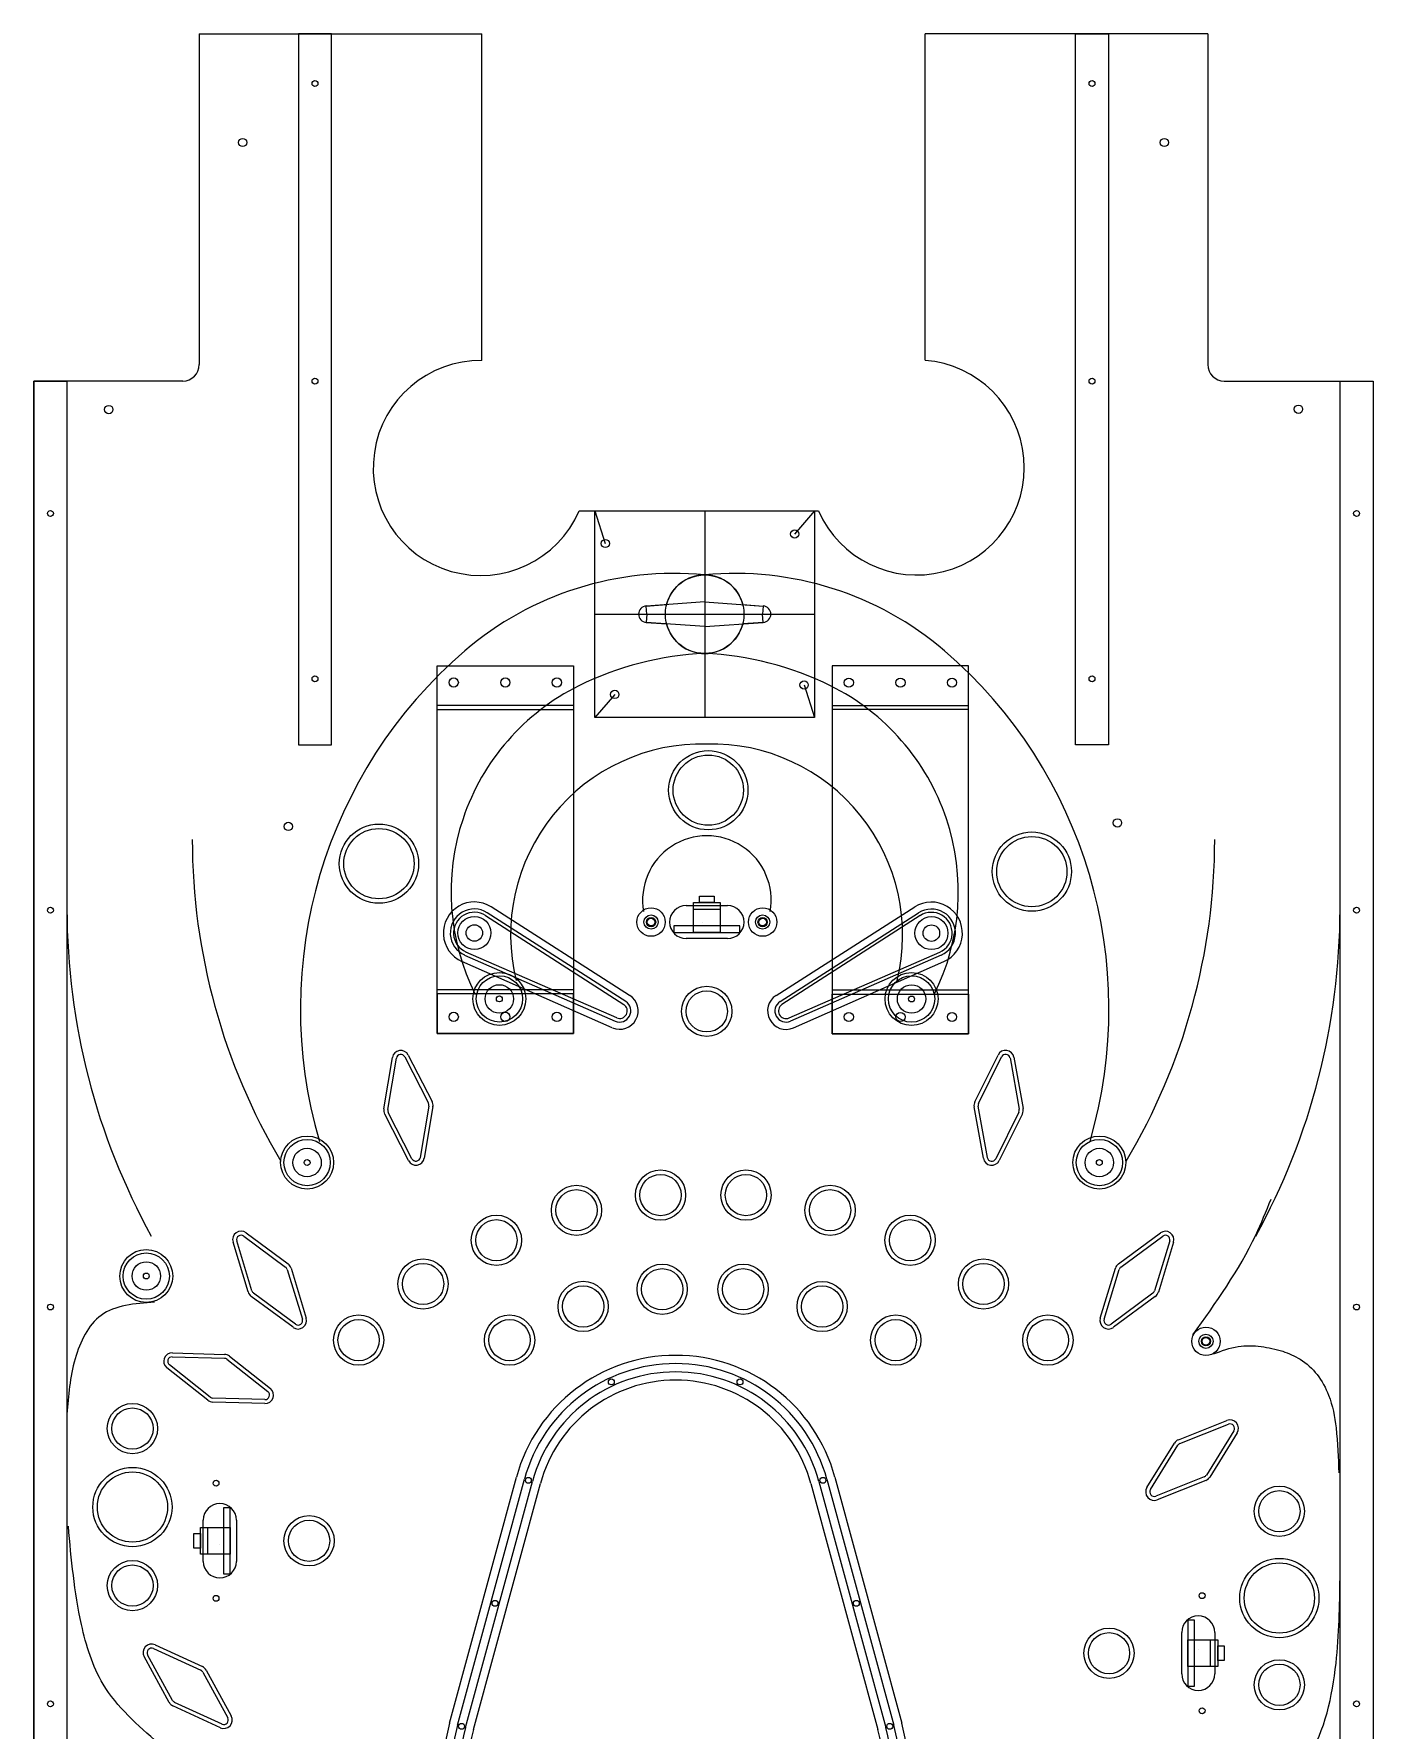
# Model space of a CAD drawing. Extents: x 0 to 20.2, y 0 to 43.8.
# Drawn here: x 0 to 20.25, y 18.1 to 43.75 of the extents above; entities that cross this region are included whole.
import ezdxf

# ---------------------------------------------------------------- set-up
doc = ezdxf.new("R2010")
doc.units = 0
doc.header["$MEASUREMENT"] = 0
for name, color, linetype in [('1_250BIT_500DEP', 5, 'CONTINUOUS'), ('2_250BIT_250DEP', 5, 'CONTINUOUS'), ('3_250BIT_500TAB', 5, 'CONTINUOUS'), ('5_250BIT_250SPEC', 5, 'CONTINUOUS'), ('6_125BIT_500DEP', 5, 'CONTINUOUS'), ('7_VCARVE_BIT', 5, 'CONTINUOUS'), ('8_250BIT_500OUTLINE', 5, 'CONTINUOUS'), ('DF_COMPONENTS', 4, 'CONTINUOUS')]:
    doc.layers.add(name, color=color, linetype=linetype)

msp = doc.modelspace()

# ---------------------------------------------------------------- linework, layer by layer
at = {"layer": '1_250BIT_500DEP', "color": 5, "linetype": 'CONTINUOUS'}
for p, q in [((9.259, 35.1), (9.567, 35.122)), ((10.718, 35.122), (11.027, 35.1)), ((9.259, 34.851), (9.567, 34.829)), ((11.027, 34.851), (10.718, 34.829)), ((9.863, 30.571), (10.488, 30.571)), ((10.488, 30.071), (9.863, 30.071)), ((5.351, 27.486), (5.481, 28.263)), ((5.607, 28.283), (5.967, 27.582)), ((14.283, 27.578), (14.633, 28.284)), ((14.76, 28.266), (14.9, 27.49)), ((5.717, 26.743), (5.357, 27.444)), ((5.973, 27.54), (5.843, 26.763)), ((14.417, 26.76), (14.277, 27.536)), ((14.894, 27.448), (14.543, 26.742)), ((3.297, 24.745), (3.068, 25.499)), ((3.173, 25.573), (3.806, 25.104)), ((16.436, 25.104), (17.07, 25.573)), ((17.175, 25.499), (16.945, 24.745)), ((3.831, 25.07), (4.06, 24.316)), ((16.183, 24.316), (16.412, 25.07)), ((3.955, 24.242), (3.322, 24.71)), ((16.921, 24.71), (16.287, 24.242)), ((2.667, 23.139), (2.048, 23.627)), ((2.092, 23.747), (2.88, 23.725)), ((2.919, 23.71), (3.538, 23.222)), ((3.494, 23.102), (2.707, 23.124)), ((17.329, 22.438), (18.062, 22.729)), ((18.144, 22.63), (17.73, 21.96)), ((16.882, 21.741), (17.297, 22.411)), ((17.697, 21.933), (16.965, 21.642)), ((2.561, 20.654), (2.561, 21.279)), ((3.061, 21.279), (3.061, 20.654)), ((17.356, 18.954), (17.356, 19.579)), ((17.856, 19.579), (17.856, 18.954)), ((2.097, 18.552), (1.718, 19.243)), ((1.806, 19.337), (2.522, 19.008)), ((2.553, 18.979), (2.932, 18.288)), ((2.844, 18.195), (2.128, 18.523))]:
    msp.add_line(p, q, dxfattribs=at)
for centre, radius in [((10.197, 32.315), 0.531), ((5.217, 31.204), 0.531), ((15.09, 31.084), 0.531), ((6.66, 30.156), 0.25), ((13.572, 30.154), 0.25), ((10.174, 28.971), 0.312), ((9.475, 26.193), 0.312), ((10.767, 26.193), 0.312), ((8.204, 25.963), 0.312), ((12.039, 25.963), 0.312), ((6.994, 25.51), 0.312), ((13.249, 25.51), 0.312), ((5.884, 24.849), 0.312), ((14.359, 24.849), 0.312), ((9.5, 24.769), 0.312), ((10.724, 24.769), 0.312), ((8.305, 24.509), 0.312), ((11.919, 24.508), 0.312), ((4.91, 24), 0.312), ((7.192, 24), 0.312), ((13.032, 24), 0.312), ((15.333, 24), 0.312), ((1.49, 22.663), 0.312), ((1.49, 21.476), 0.531), ((18.833, 21.412), 0.312), ((4.161, 20.966), 0.312), ((1.49, 20.289), 0.312), ((18.833, 20.1), 0.531), ((16.257, 19.266), 0.312), ((18.833, 18.788), 0.312)]:
    msp.add_circle(centre, radius, dxfattribs=at)
for centre, radius, start, end in [((10.143, 34.976), 0.594, 14.2954, 165.7046), ((9.268, 34.976), 0.125, 94.0651, -94.0651), ((11.018, 34.976), 0.125, -85.9349, 85.9349), ((10.143, 34.976), 0.594, -165.7046, -14.2954), ((9.863, 30.321), 0.25, 90, -90), ((10.488, 30.321), 0.25, -90, 90), ((5.547, 28.252), 0.0675, 27.1224, 170.5066), ((14.693, 28.254), 0.0675, 10.2255, 153.6097), ((5.417, 27.475), 0.0675, 170.507, -152.8779), ((5.907, 27.551), 0.0675, -9.493, 27.1221), ((14.343, 27.548), 0.0675, 153.6101, -169.7748), ((14.833, 27.478), 0.0675, -26.3899, 10.2252), ((5.777, 26.774), 0.0675, -152.8777, -9.4933), ((14.483, 26.772), 0.0675, -169.7746, -26.3902), ((3.133, 25.519), 0.0675, 53.5198, -163.096), ((17.11, 25.518), 0.0675, -16.9055, 126.4787), ((3.766, 25.05), 0.0675, 16.9044, 53.5195), ((16.476, 25.05), 0.0675, 126.479, 163.0941), ((3.362, 24.765), 0.0675, -163.0956, -126.4805), ((16.881, 24.765), 0.0675, -53.521, -16.9059), ((3.995, 24.296), 0.0675, -126.4803, 16.9041), ((16.247, 24.296), 0.0675, 163.0944, -53.5213), ((2.09, 23.68), 0.0675, 88.3525, -128.2633), ((2.878, 23.657), 0.0675, 51.7371, 88.3522), ((2.709, 23.192), 0.0675, -128.2629, -91.6478), ((3.496, 23.169), 0.0675, -91.6476, 51.7368), ((18.087, 22.666), 0.0675, -31.7367, 111.6475), ((17.354, 22.375), 0.0675, 111.6478, 148.2629), ((17.672, 21.996), 0.0675, -68.3522, -31.7371), ((16.94, 21.705), 0.0675, 148.2632, -68.3524), ((2.811, 21.279), 0.25, 0, -180), ((2.811, 20.654), 0.25, 180, 0), ((17.606, 19.579), 0.25, 0, -180), ((1.778, 19.275), 0.0675, 65.3525, -151.2633), ((2.494, 18.947), 0.0675, 28.7371, 65.3522), ((17.606, 18.954), 0.25, -180, 0), ((2.156, 18.585), 0.0675, -151.2629, -114.6478), ((2.872, 18.256), 0.0675, -114.6476, 28.7368)]:
    msp.add_arc(centre, radius, start, end, dxfattribs=at)
at = {"layer": '2_250BIT_250DEP', "color": 3, "linetype": 'CONTINUOUS'}
for p, q in [((5.292, 27.496), (5.422, 28.273)), ((5.661, 28.31), (6.02, 27.609)), ((14.229, 27.604), (14.579, 28.31)), ((14.819, 28.276), (14.959, 27.501)), ((6.032, 27.53), (5.902, 26.753)), ((14.358, 26.75), (14.218, 27.525)), ((5.663, 26.716), (5.304, 27.417)), ((14.947, 27.421), (14.597, 26.716)), ((3.24, 24.728), (3.011, 25.481)), ((3.208, 25.621), (3.842, 25.153)), ((16.401, 25.152), (17.034, 25.621)), ((17.232, 25.481), (17.003, 24.727)), ((3.888, 25.087), (4.117, 24.333)), ((16.125, 24.333), (16.354, 25.087)), ((3.919, 24.194), (3.286, 24.662)), ((16.957, 24.662), (16.323, 24.194)), ((2.094, 23.807), (2.881, 23.785)), ((2.957, 23.757), (3.575, 23.269)), ((2.63, 23.092), (2.011, 23.58)), ((3.493, 23.042), (2.705, 23.064)), ((17.307, 22.494), (18.04, 22.784)), ((18.195, 22.599), (17.781, 21.929)), ((16.831, 21.772), (17.246, 22.442)), ((17.719, 21.877), (16.987, 21.587)), ((1.831, 19.391), (2.547, 19.063)), ((2.045, 18.523), (1.666, 19.214)), ((2.605, 19.008), (2.984, 18.317)), ((2.819, 18.14), (2.103, 18.469))]:
    msp.add_line(p, q, dxfattribs=at)
for centre, radius in [((10.197, 32.315), 0.599), ((5.217, 31.204), 0.599), ((15.09, 31.084), 0.599), ((10.174, 28.971), 0.38), ((9.475, 26.193), 0.38), ((10.767, 26.193), 0.38), ((8.204, 25.963), 0.38), ((12.039, 25.963), 0.38), ((6.994, 25.51), 0.38), ((13.249, 25.51), 0.38), ((5.884, 24.849), 0.38), ((9.5, 24.769), 0.38), ((10.724, 24.769), 0.38), ((14.359, 24.849), 0.38), ((8.305, 24.509), 0.38), ((11.919, 24.508), 0.38), ((4.91, 24), 0.38), ((7.192, 24), 0.38), ((13.032, 24), 0.38), ((15.333, 24), 0.38), ((1.49, 22.663), 0.38), ((1.49, 21.476), 0.599), ((18.833, 21.412), 0.38), ((4.161, 20.966), 0.38), ((1.49, 20.289), 0.38), ((18.833, 20.1), 0.599), ((16.257, 19.266), 0.38), ((18.833, 18.788), 0.38)]:
    msp.add_circle(centre, radius, dxfattribs=at)
for centre, start, end in [((5.547, 28.252), 27.1222, 170.5068), ((14.693, 28.254), 10.2254, 153.6099), ((5.417, 27.475), 170.507, -152.8779), ((5.907, 27.551), -9.493, 27.1221), ((14.343, 27.548), 153.6101, -169.7748), ((14.833, 27.478), -26.3899, 10.2252), ((5.777, 26.774), -152.8777, -9.4933), ((14.483, 26.772), -169.7746, -26.3902), ((3.133, 25.519), 53.5197, -163.0958), ((17.11, 25.518), -16.9057, 126.4788), ((3.766, 25.05), 16.9044, 53.5195), ((16.476, 25.05), 126.479, 163.0941), ((3.362, 24.765), -163.0956, -126.4805), ((16.881, 24.765), -53.521, -16.9059), ((3.995, 24.296), -126.4803, 16.9041), ((16.247, 24.296), 163.0944, -53.5213), ((2.09, 23.68), 88.3523, -128.2631), ((2.878, 23.657), 51.7371, 88.3522), ((2.709, 23.192), -128.2629, -91.6478), ((3.496, 23.169), -91.6476, 51.7368), ((18.087, 22.666), -31.7369, 111.6477), ((17.354, 22.375), 111.6478, 148.2629), ((17.672, 21.996), -68.3522, -31.7371), ((16.94, 21.705), 148.2632, -68.3524), ((1.778, 19.275), 65.3524, -151.2631), ((2.494, 18.947), 28.7371, 65.3522), ((2.156, 18.585), -151.2629, -114.6478), ((2.872, 18.256), -114.6476, 28.7368)]:
    msp.add_arc(centre, 0.128, start, end, dxfattribs=at)
at = {"layer": '3_250BIT_500TAB', "color": 5, "linetype": 'CONTINUOUS'}
for p, q in [((6.648, 18.111), (7.658, 21.831)), ((11.75, 21.831), (12.76, 18.111))]:
    msp.add_line(p, q, dxfattribs=at)
for centre, radius, start, end in [((9.704, 21.275), 2.12, 15.1959, 164.8041), ((9.704, 17.281), 3.167, 164.8041, 15.1959)]:
    msp.add_arc(centre, radius, start, end, dxfattribs=at)
at = {"layer": '5_250BIT_250SPEC', "color": 3, "linetype": 'CONTINUOUS'}
for p, q in [((6.286, 18.209), (7.296, 21.929)), ((6.406, 18.177), (7.417, 21.896)), ((6.527, 18.144), (7.537, 21.863)), ((11.871, 21.863), (12.881, 18.144)), ((11.991, 21.896), (13.002, 18.177)), ((12.112, 21.929), (13.122, 18.209))]:
    msp.add_line(p, q, dxfattribs=at)
for centre, radius, start, end in [((9.704, 21.275), 2.495, 15.1959, 164.8041), ((9.704, 21.275), 2.37, 15.1959, 164.8041), ((9.704, 21.275), 2.245, 15.1959, 164.8041), ((9.704, 17.281), 3.542, 164.8041, 15.1959), ((9.704, 17.281), 3.417, 164.8041, 15.1959), ((9.704, 17.281), 3.292, 164.8041, 15.1959)]:
    msp.add_arc(centre, radius, start, end, dxfattribs=at)
at = {"layer": '6_125BIT_500DEP', "color": 5, "linetype": 'CONTINUOUS'}
for p, q in [((9.259, 35.1), (9.567, 35.122)), ((10.718, 35.122), (11.027, 35.1)), ((9.259, 34.851), (9.567, 34.829)), ((11.027, 34.851), (10.718, 34.829)), ((5.351, 27.486), (5.481, 28.263)), ((5.607, 28.283), (5.967, 27.582)), ((14.283, 27.578), (14.633, 28.284)), ((14.76, 28.266), (14.9, 27.49)), ((5.717, 26.743), (5.357, 27.444)), ((5.973, 27.54), (5.843, 26.763)), ((14.417, 26.76), (14.277, 27.536)), ((14.894, 27.448), (14.543, 26.742)), ((3.297, 24.745), (3.068, 25.499)), ((3.173, 25.573), (3.806, 25.104)), ((16.436, 25.104), (17.07, 25.573)), ((17.175, 25.499), (16.945, 24.745)), ((3.831, 25.07), (4.06, 24.316)), ((16.183, 24.316), (16.412, 25.07)), ((3.955, 24.242), (3.322, 24.71)), ((16.921, 24.71), (16.287, 24.242)), ((2.667, 23.139), (2.048, 23.627)), ((2.092, 23.747), (2.88, 23.725)), ((2.919, 23.71), (3.538, 23.222)), ((3.494, 23.102), (2.707, 23.124)), ((17.329, 22.438), (18.062, 22.729)), ((18.144, 22.63), (17.73, 21.96)), ((16.882, 21.741), (17.297, 22.411)), ((17.697, 21.933), (16.965, 21.642)), ((2.097, 18.552), (1.718, 19.243)), ((1.806, 19.337), (2.522, 19.008)), ((2.553, 18.979), (2.932, 18.288)), ((2.844, 18.195), (2.128, 18.523))]:
    msp.add_line(p, q, dxfattribs=at)
for centre, radius, start, end in [((10.143, 34.976), 0.594, 14.2954, 165.7046), ((9.268, 34.976), 0.125, 94.0651, -94.0651), ((11.018, 34.976), 0.125, -85.9349, 85.9349), ((10.143, 34.976), 0.594, -165.7046, -14.2954), ((5.547, 28.252), 0.0675, 27.1224, 170.5066), ((14.693, 28.254), 0.0675, 10.2255, 153.6097), ((5.417, 27.475), 0.0675, 170.507, -152.8779), ((5.907, 27.551), 0.0675, -9.493, 27.1221), ((14.343, 27.548), 0.0675, 153.6101, -169.7748), ((14.833, 27.478), 0.0675, -26.3899, 10.2252), ((5.777, 26.774), 0.0675, -152.8777, -9.4933), ((14.483, 26.772), 0.0675, -169.7746, -26.3902), ((3.133, 25.519), 0.0675, 53.5198, -163.096), ((17.11, 25.518), 0.0675, -16.9055, 126.4787), ((3.766, 25.05), 0.0675, 16.9044, 53.5195), ((16.476, 25.05), 0.0675, 126.479, 163.0941), ((3.362, 24.765), 0.0675, -163.0956, -126.4805), ((16.881, 24.765), 0.0675, -53.521, -16.9059), ((3.995, 24.296), 0.0675, -126.4803, 16.9041), ((16.247, 24.296), 0.0675, 163.0944, -53.5213), ((2.09, 23.68), 0.0675, 88.3525, -128.2633), ((2.878, 23.657), 0.0675, 51.7371, 88.3522), ((2.709, 23.192), 0.0675, -128.2629, -91.6478), ((3.496, 23.169), 0.0675, -91.6476, 51.7368), ((18.087, 22.666), 0.0675, -31.7367, 111.6475), ((17.354, 22.375), 0.0675, 111.6478, 148.2629), ((17.672, 21.996), 0.0675, -68.3522, -31.7371), ((16.94, 21.705), 0.0675, 148.2632, -68.3524), ((1.778, 19.275), 0.0675, 65.3525, -151.2633), ((2.494, 18.947), 0.0675, 28.7371, 65.3522), ((2.156, 18.585), 0.0675, -151.2629, -114.6478), ((2.872, 18.256), 0.0675, -114.6476, 28.7368)]:
    msp.add_arc(centre, radius, start, end, dxfattribs=at)
at = {"layer": '7_VCARVE_BIT', "color": 5, "linetype": 'CONTINUOUS'}
for centre, radius in [((4.25, 43), 0.0445), ((16, 43), 0.0445), ((3.156, 42.108), 0.0625), ((17.093, 42.108), 0.0625), ((4.25, 38.5), 0.0445), ((16, 38.5), 0.0445), ((1.132, 38.07), 0.0625), ((19.121, 38.075), 0.0625), ((0.25, 36.5), 0.0445), ((20, 36.5), 0.0445), ((4.25, 34), 0.0445), ((16, 34), 0.0445), ((3.847, 31.767), 0.0625), ((16.384, 31.821), 0.0625), ((0.25, 30.5), 0.0445), ((20, 30.5), 0.0445), ((9.332, 30.321), 0.0575), ((11.019, 30.321), 0.0575), ((7.038, 29.159), 0.0445), ((13.271, 29.158), 0.0445), ((4.131, 26.685), 0.0445), ((16.111, 26.685), 0.0445), ((1.699, 24.969), 0.0445), ((0.25, 24.5), 0.0445), ((20, 24.5), 0.0445), ((17.723, 23.982), 0.0575), ((2.754, 21.836), 0.0445), ((2.754, 20.096), 0.0445), ((17.664, 20.136), 0.0445), ((0.25, 18.5), 0.0445), ((20, 18.5), 0.0445), ((17.664, 18.396), 0.0445)]:
    msp.add_circle(centre, radius, dxfattribs=at)
at = {"layer": '8_250BIT_500OUTLINE', "color": 5, "linetype": 'CONTINUOUS'}
for p, q in [((2.5, 43.75), (6.772, 43.75)), ((2.5, 43.75), (2.5, 38.75)), ((6.772, 38.812), (6.772, 43.75)), ((17.75, 43.75), (13.478, 43.75)), ((13.478, 38.815), (13.478, 43.75)), ((17.75, 43.75), (17.75, 38.75)), ((2.25, 38.5), (0, 38.5)), ((0, 38.5), (0, 5)), ((18, 38.5), (20.25, 38.5)), ((20.25, 38.5), (20.25, 5.75)), ((8.245, 36.538), (11.864, 36.538))]:
    msp.add_line(p, q, dxfattribs=at)
for centre, radius, start, end in [((2.25, 38.75), 0.25, -90, 0), ((6.756, 37.187), 1.625, 89.4061, -23.5498), ((13.35, 37.194), 1.625, -156.1747, 85.5137), ((18, 38.75), 0.25, 180, -90)]:
    msp.add_arc(centre, radius, start, end, dxfattribs=at)
at = {"layer": 'DF_COMPONENTS', "color": 4, "linetype": 'CONTINUOUS'}
for p, q in [((4, 43.75), (4, 33)), ((4.5, 43.75), (4, 43.75)), ((4.5, 33), (4.5, 43.75)), ((15.75, 33), (15.75, 43.75)), ((15.75, 43.75), (16.25, 43.75)), ((16.25, 43.75), (16.25, 33)), ((0, 5), (0, 38.5)), ((0, 38.5), (0.5, 38.5)), ((0.5, 38.5), (0.5, 5)), ((19.75, 5.75), (19.75, 38.5)), ((19.75, 38.5), (20.25, 38.5)), ((20.25, 38.5), (20.25, 5.75)), ((8.483, 36.538), (8.64, 36.045)), ((8.483, 36.538), (8.64, 36.045)), ((8.483, 36.538), (11.803, 36.538)), ((8.483, 33.413), (8.483, 36.538)), ((10.143, 36.538), (10.143, 33.413)), ((11.803, 36.538), (11.503, 36.188)), ((11.803, 36.538), (11.803, 33.413)), ((10.143, 35.163), (9.259, 35.1)), ((10.143, 35.163), (11.027, 35.1)), ((10.143, 35.163), (10.143, 35.163)), ((10.143, 35.163), (10.143, 35.163)), ((10.143, 35.163), (10.143, 34.788)), ((8.483, 34.976), (11.803, 34.976)), ((9.143, 34.976), (11.143, 34.976)), ((9.268, 34.976), (9.259, 35.1)), ((9.268, 34.976), (9.259, 34.851)), ((11.027, 35.1), (11.018, 34.976)), ((11.027, 34.851), (11.018, 34.976)), ((10.143, 34.788), (9.259, 34.851)), ((10.143, 34.788), (11.027, 34.851)), ((6.097, 33.596), (6.097, 34.196)), ((6.097, 34.196), (8.159, 34.196)), ((6.097, 28.634), (6.097, 34.196)), ((6.097, 34.196), (8.159, 34.196)), ((8.159, 34.196), (8.159, 33.596)), ((8.159, 34.196), (8.159, 28.634)), ((12.072, 34.195), (12.072, 33.595)), ((14.134, 34.195), (12.072, 34.195)), ((12.072, 34.195), (12.072, 28.633)), ((14.134, 34.195), (12.072, 34.195)), ((14.134, 33.595), (14.134, 34.195)), ((14.134, 28.633), (14.134, 34.195)), ((11.646, 33.906), (11.803, 33.413)), ((8.783, 33.763), (8.483, 33.413)), ((8.159, 33.596), (6.097, 33.596)), ((6.097, 29.296), (6.097, 33.534)), ((6.097, 33.534), (8.159, 33.534)), ((8.159, 33.534), (8.159, 29.296)), ((11.803, 33.413), (8.483, 33.413)), ((12.072, 33.595), (14.134, 33.595)), ((12.072, 33.533), (12.072, 29.295)), ((14.134, 33.533), (12.072, 33.533)), ((14.134, 29.295), (14.134, 33.533)), ((4, 33), (4.5, 33)), ((16.25, 33), (15.75, 33)), ((9.008, 29.213), (6.912, 30.551)), ((9.976, 30.165), (9.976, 30.615)), ((9.976, 30.615), (10.376, 30.615)), ((9.976, 30.509), (9.976, 30.571)), ((9.976, 30.571), (10.376, 30.571)), ((10.066, 30.615), (10.066, 30.715)), ((10.066, 30.715), (10.286, 30.715)), ((10.286, 30.615), (10.066, 30.615)), ((10.286, 30.715), (10.286, 30.615)), ((10.376, 30.615), (10.376, 30.165)), ((10.376, 30.571), (10.376, 30.509)), ((11.223, 29.211), (13.319, 30.55)), ((6.828, 30.42), (8.921, 29.075)), ((8.949, 29.12), (6.855, 30.461)), ((9.613, 30.321), (9.613, 30.321)), ((9.676, 30.265), (9.676, 30.165)), ((10.676, 30.265), (9.676, 30.265)), ((10.376, 30.509), (9.976, 30.509)), ((10.113, 30.321), (10.113, 30.321)), ((10.676, 30.165), (10.676, 30.265)), ((10.738, 30.321), (10.738, 30.321)), ((10.738, 30.321), (10.738, 30.321)), ((11.282, 29.118), (13.376, 30.46)), ((13.402, 30.418), (11.31, 29.074)), ((9.676, 30.165), (10.676, 30.165)), ((10.376, 30.165), (9.976, 30.165)), ((6.513, 29.823), (8.791, 28.825)), ((8.812, 28.873), (6.533, 29.868)), ((11.419, 28.871), (13.698, 29.867)), ((13.718, 29.822), (11.44, 28.823)), ((8.746, 28.724), (6.47, 29.726)), ((11.484, 28.722), (13.76, 29.724)), ((8.159, 29.296), (6.097, 29.296)), ((12.072, 29.295), (14.134, 29.295)), ((6.097, 29.234), (6.097, 28.634)), ((8.159, 29.234), (6.097, 29.234)), ((8.159, 28.634), (8.159, 29.234)), ((12.072, 29.233), (14.134, 29.233)), ((12.072, 28.633), (12.072, 29.233)), ((14.134, 29.233), (14.134, 28.633)), ((6.097, 28.634), (8.159, 28.634)), ((8.159, 28.634), (6.097, 28.634)), ((14.134, 28.633), (12.072, 28.633)), ((12.072, 28.633), (14.134, 28.633)), ((2.811, 21.529), (2.811, 21.529)), ((2.811, 21.529), (2.811, 21.529)), ((2.868, 21.466), (2.868, 20.466)), ((2.968, 21.466), (2.868, 21.466)), ((2.968, 20.466), (2.968, 21.466)), ((2.418, 21.076), (2.518, 21.076)), ((2.418, 20.856), (2.418, 21.076)), ((2.518, 21.166), (2.968, 21.166)), ((2.518, 20.766), (2.518, 21.166)), ((2.518, 21.076), (2.518, 20.856)), ((2.561, 21.166), (2.624, 21.166)), ((2.561, 20.766), (2.561, 21.166)), ((2.624, 21.166), (2.624, 20.766)), ((2.968, 21.166), (2.968, 20.766)), ((2.518, 20.856), (2.418, 20.856)), ((2.811, 20.904), (2.811, 20.904)), ((2.968, 20.766), (2.518, 20.766)), ((2.624, 20.766), (2.561, 20.766)), ((2.811, 20.404), (2.811, 20.404)), ((2.868, 20.466), (2.968, 20.466)), ((17.55, 19.766), (17.45, 19.766)), ((17.45, 19.766), (17.45, 18.766)), ((17.55, 18.766), (17.55, 19.766)), ((17.606, 19.829), (17.606, 19.829)), ((17.45, 19.466), (17.9, 19.466)), ((17.45, 19.066), (17.45, 19.466)), ((17.606, 19.329), (17.606, 19.329)), ((17.794, 19.466), (17.856, 19.466)), ((17.794, 19.066), (17.794, 19.466)), ((17.856, 19.466), (17.856, 19.066)), ((17.9, 19.466), (17.9, 19.066)), ((17.9, 19.376), (18, 19.376)), ((17.9, 19.156), (17.9, 19.376)), ((18, 19.376), (18, 19.156)), ((17.9, 19.066), (17.45, 19.066)), ((17.856, 19.066), (17.794, 19.066)), ((18, 19.156), (17.9, 19.156)), ((17.45, 18.766), (17.55, 18.766)), ((17.606, 18.704), (17.606, 18.704)), ((17.606, 18.704), (17.606, 18.704))]:
    msp.add_line(p, q, dxfattribs=at)
for centre, radius in [((11.503, 36.188), 0.0625), ((8.64, 36.045), 0.0625), ((10.143, 34.976), 0.594), ((6.348, 33.943), 0.07), ((7.128, 33.943), 0.07), ((7.908, 33.943), 0.07), ((11.646, 33.906), 0.0625), ((12.323, 33.941), 0.07), ((13.103, 33.941), 0.07), ((13.883, 33.941), 0.07), ((8.783, 33.763), 0.0625), ((9.332, 30.321), 0.215), ((11.019, 30.321), 0.215), ((6.66, 30.156), 0.25), ((6.66, 30.156), 0.125), ((9.332, 30.321), 0.107), ((9.332, 30.321), 0.07), ((11.019, 30.321), 0.107), ((11.019, 30.321), 0.07), ((13.572, 30.154), 0.25), ((13.571, 30.154), 0.125), ((7.038, 29.159), 0.4), ((7.038, 29.159), 0.35), ((13.271, 29.158), 0.4), ((13.271, 29.158), 0.35), ((7.038, 29.159), 0.215), ((13.271, 29.158), 0.215), ((6.348, 28.887), 0.07), ((7.128, 28.887), 0.07), ((7.908, 28.887), 0.07), ((12.323, 28.886), 0.07), ((13.103, 28.886), 0.07), ((13.883, 28.886), 0.07), ((4.131, 26.685), 0.4), ((4.131, 26.685), 0.35), ((16.111, 26.685), 0.4), ((16.111, 26.685), 0.35), ((4.131, 26.685), 0.215), ((16.111, 26.685), 0.215), ((1.699, 24.969), 0.4), ((1.699, 24.969), 0.35), ((1.699, 24.969), 0.215), ((17.723, 23.982), 0.215), ((17.723, 23.982), 0.107), ((17.723, 23.982), 0.07)]:
    msp.add_circle(centre, radius, dxfattribs=at)
at = {"layer": 'DF_COMPONENTS', "color": 5, "linetype": 'CONTINUOUS'}
for centre in [(8.731, 23.368), (10.677, 23.368), (7.477, 21.88), (11.931, 21.88), (6.972, 20.02), (12.436, 20.02), (6.467, 18.16), (12.941, 18.16)]:
    msp.add_circle(centre, 0.0445, dxfattribs=at)
at = {"layer": 'DF_COMPONENTS', "color": 4, "linetype": 'CONTINUOUS'}
for centre, radius, start, end in [((9.677, 30.733), 4.859, 84.5035, 130.5587), ((10.608, 30.733), 4.859, 49.4413, 95.4965), ((9.268, 34.976), 0.125, 94.0651, -94.0651), ((11.018, 34.976), 0.125, -85.9349, 85.9349), ((11.173, 29.006), 7.143, 130.6645, -163.7346), ((10.345, 29.65), 4.736, 92.442, 116.3741), ((9.941, 29.65), 4.736, 63.6259, 87.558), ((9.113, 29.006), 7.143, -16.2654, 49.3355), ((9.786, 30.778), 3.478, 116.3741, -153.4746), ((10.5, 30.778), 3.478, -26.5254, 63.6259), ((10.099, 30.123), 2.891, 88.552, -166.2668), ((10.245, 30.123), 2.891, -13.7332, 91.448), ((11.911, 31.572), 9.516, 180, -149.262), ((10.176, 30.655), 0.972, -10.3109, -169.6891), ((8.339, 31.572), 9.516, -30.738, 0), ((6.66, 30.156), 0.469, 57.4429, -113.7655), ((13.571, 30.154), 0.469, -66.2345, 122.5571), ((10.723, 30.517), 10.223, 179.9982, -151.0741), ((6.659, 30.156), 0.363, 57.3505, -113.6731), ((6.66, 30.156), 0.314, 57.0913, -113.7655), ((13.572, 30.154), 0.363, -66.3269, 122.6495), ((13.571, 30.154), 0.314, -66.2345, 122.9087), ((9.527, 30.517), 10.223, -28.9259, 0.0018), ((8.859, 28.978), 0.278, -113.7655, 57.4429), ((8.858, 28.978), 0.168, -113.6731, 57.3505), ((8.858, 28.979), 0.115, -113.5897, 57.2671), ((11.372, 28.977), 0.278, 122.5571, -66.2345), ((11.373, 28.977), 0.168, 122.6495, -66.3269), ((11.373, 28.977), 0.115, 122.7329, -66.4103)]:
    msp.add_arc(centre, radius, start, end, dxfattribs=at)
for points in [[(17.525, 24.079), (18.476, 25.589), (18.707, 26.132)], [(1.822, 24.574), (1.015, 24.374), (0.623, 23.719), (0.5, 22.882)], [(17.836, 23.791), (18.212, 23.903), (18.556, 23.903), (18.883, 23.831), (19.147, 23.711), (19.403, 23.479), (19.578, 23.168), (19.69, 22.672), (19.73, 21.993)], [(1.886, 17.902), (1.047, 18.797), (0.719, 19.7), (0.521, 21.185)], [(18.188, 16.602), (19.267, 17.681), (19.69, 19.115), (19.75, 20.408)]]:
    msp.add_spline(points, degree=3, dxfattribs=at)

doc.saveas('drawing.dxf')
